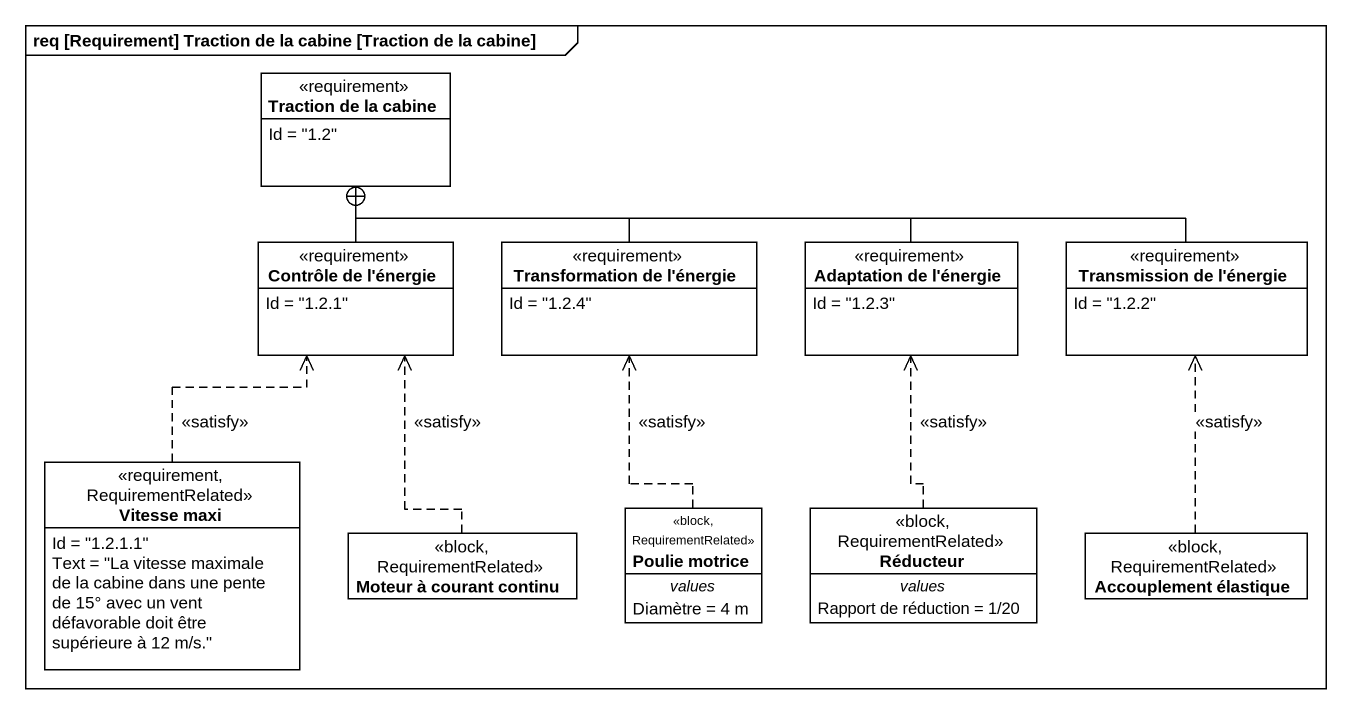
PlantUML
@startuml
mainframe req [Requirement] Traction de la cabine [Traction de la cabine]
hide circle
hide empty members
class "Traction de la cabine" as Traction_de_la_cabine <<requirement>> {
  Id = "1.2"
}
class "Contrôle de l'énergie" as Contrôle_de_l_énergie <<requirement>> {
  Id = "1.2.1"
}
class "Transformation de l'énergie" as Transformation_de_l_énergie <<requirement>> {
  Id = "1.2.4"
}
class "Adaptation de l'énergie" as Adaptation_de_l_énergie <<requirement>> {
  Id = "1.2.3"
}
class "Transmission de l'énergie" as Transmission_de_l_énergie <<requirement>> {
  Id = "1.2.2"
}
class "Vitesse maxi" as Vitesse_maxi <<requirement, RequirementRelated>> {
  Id = "1.2.1.1"
  Text = "La vitesse maximale de la cabine dans une pente de 15° avec un vent défavorable doit être supérieure à 12 m/s."
}
class "Poulie motrice" as Poulie_motrice <<block, RequirementRelated>> {
  -- values --
  Diamètre = 4 m
}
class Réducteur <<block, RequirementRelated>> {
  -- values --
  Rapport de réduction = 1/20
}
class "Moteur à courant continu" as Moteur_à_courant_continu <<block, RequirementRelated>>
class "Accouplement élastique" as Accouplement_élastique <<block, RequirementRelated>>
Contrôle_de_l_énergie -up-+ Traction_de_la_cabine
Transformation_de_l_énergie -up-+ Traction_de_la_cabine
Adaptation_de_l_énergie -left-+ Traction_de_la_cabine
Transmission_de_l_énergie -left-+ Traction_de_la_cabine
Vitesse_maxi .up.> Contrôle_de_l_énergie : <<satisfy>>
Poulie_motrice .up.> Transformation_de_l_énergie : <<satisfy>>
Réducteur .up.> Adaptation_de_l_énergie : <<satisfy>>
Moteur_à_courant_continu .up.> Contrôle_de_l_énergie : <<satisfy>>
Accouplement_élastique .up.> Transmission_de_l_énergie : <<satisfy>>
@enduml
